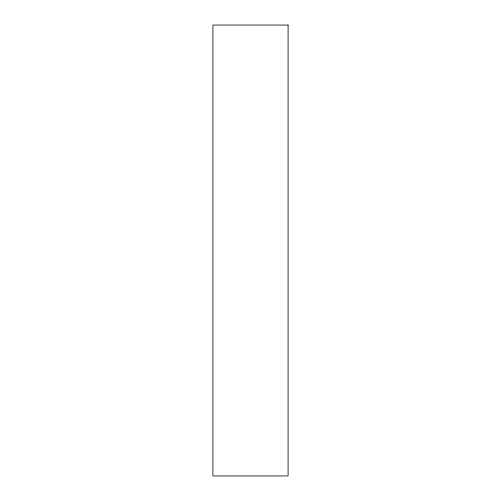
<?xml version="1.0" encoding="UTF-8"?>
<svg xmlns="http://www.w3.org/2000/svg" width="501" height="501" viewBox="0 0 501 501"><rect width="100%" height="100%" fill="white"/><g stroke="black" fill="none" stroke-linecap="round" stroke-linejoin="round"><path stroke-width="0.75" d="M288.088 25.05L212.912 25.05L212.912 475.95L288.088 475.95L288.088 25.05"/></g></svg>
